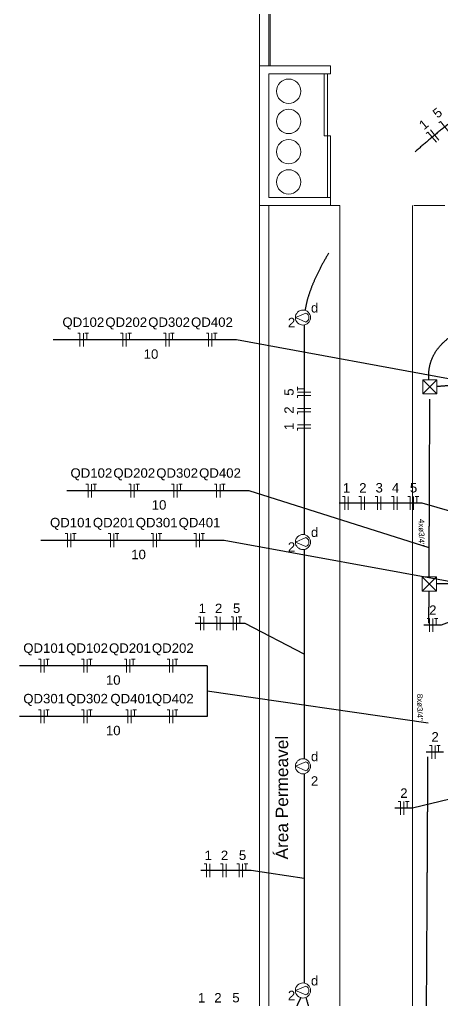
# Model space of a CAD drawing. Header units: inches. Extents: x -3 to 923, y -103 to 154.
# Drawn here: x 11.83 to 19.74, y 37.11 to 55.44 of the extents above; entities that cross this region are included whole.
import ezdxf

# ---------------------------------------------------------------- set-up
doc = ezdxf.new("R2010")
doc.units = ezdxf.units.IN
doc.header["$LTSCALE"] = 10
doc.header["$MEASUREMENT"] = 0
doc.linetypes.add('Dashed', pattern=[0.75, 0.5, -0.25])
for name, color, linetype, lineweight in [('BASE', 8, 'Continuous', 5), ('EL-Condutos', 4, 'Continuous', 30), ('EL-Fios', 9, 'Continuous', 20), ('EL-Pontos', 9, 'Continuous', 20), ('EL-Textos condutos', 7, 'Continuous', 20), ('EL-Textos fios', 2, 'Continuous', 30), ('EL-Textos pontos', 2, 'Continuous', 30), ('P-SIMBOL', 5, 'Continuous', 20), ('TEXTO', 2, 'Continuous', 20)]:
    doc.layers.add(name, color=color, linetype=linetype, lineweight=lineweight)
doc.styles.add('Arial', font='arial.ttf')

msp = doc.modelspace()

# ---------------------------------------------------------------- linework, layer by layer
at = {"layer": 'BASE'}
for p, q in [((16.3168, 54.5708), (16.3168, 83.6808)), ((16.4898, 54.5708), (16.4898, 83.5078)), ((16.5171, 54.5708), (16.5171, 83.5078)), ((16.3168, 51.9628), (16.3168, 54.5708)), ((16.3168, 51.9628), (16.3168, 54.5708)), ((16.3168, 54.5708), (17.6433, 54.5708)), ((17.6433, 54.4208), (17.6433, 54.5708)), ((16.4898, 52.1128), (16.4898, 54.4208)), ((16.4898, 54.4208), (17.6433, 54.4208)), ((16.4898, 52.1128), (17.6433, 52.1128)), ((17.6433, 51.9628), (17.6433, 52.1128)), ((16.3168, 51.9628), (16.3168, 35.1983)), ((16.3168, 51.9628), (17.6433, 51.9628)), ((17.8163, 51.9628), (16.4898, 51.9628)), ((16.4898, 51.9628), (16.4898, 35.1983)), ((17.8163, 51.9628), (17.8163, 35.1983)), ((19.7778, 51.9628), (19.2013, 51.9628))]:
    msp.add_line(p, q, dxfattribs=at)
for points in [[(17.5283, 53.2668), (17.5858, 53.2668), (17.5858, 54.4208), (17.5283, 54.4208), (17.5283, 53.2668)], [(17.5858, 52.1128), (17.6433, 52.1128), (17.6433, 53.2668), (17.5858, 53.2668), (17.5858, 52.1128)], [(17.8163, 35.1983), (16.4898, 35.1983), (16.4898, 51.9628), (17.8163, 51.9628), (17.8163, 35.1983)]]:
    msp.add_lwpolyline(points, close=True, dxfattribs=at)
for centre in [(16.8613, 54.0978), (16.8613, 53.5333), (16.8613, 52.9683), (16.8613, 52.4038)]:
    msp.add_circle(centre, 0.2273, dxfattribs=at)
at = {"layer": 'EL-Condutos', "linetype": 'Dashed'}
for points in [[(19.6863, 59.2154), (19.877, 59.0222), (20.0559, 58.8411), (20.2237, 58.6711), (20.3815, 58.5113), (20.5299, 58.361), (20.6699, 58.2192), (20.8022, 58.0852), (20.9277, 57.9581), (21.0473, 57.837), (21.1617, 57.7211), (21.2719, 57.6095), (21.3786, 57.5014), (21.4827, 57.396), (21.5851, 57.2924), (21.6865, 57.1897), (21.7878, 57.087), (21.8899, 56.9837), (21.9935, 56.8787), (22.0996, 56.7713), (22.2089, 56.6606), (22.3223, 56.5457), (22.4406, 56.4259), (22.5647, 56.3002), (22.6955, 56.1678), (22.8336, 56.0278), (22.9801, 55.8795), (23.1357, 55.722), (23.3012, 55.5543), (23.4776, 55.3757), (23.6655, 55.1854)], [(23.6612, 55.0553), (23.3726, 55.0425), (23.0815, 55.0086), (22.7888, 54.9546), (22.4952, 54.8816), (22.2015, 54.7908), (21.9085, 54.6833), (21.617, 54.5602), (21.3279, 54.4226), (21.0418, 54.2716), (20.7597, 54.1085), (20.4823, 53.9342), (20.2104, 53.7499), (19.9448, 53.5568), (19.6863, 53.3559), (19.4357, 53.1484), (19.1938, 52.9354), (18.9614, 52.718), (18.7393, 52.4974), (18.5282, 52.2746), (18.3291, 52.0507), (18.1427, 51.827), (17.9697, 51.6045), (17.8111, 51.3844), (17.6675, 51.1677), (17.5398, 50.9556), (17.4288, 50.7492), (17.3353, 50.5496), (17.26, 50.358), (17.2038, 50.1754), (17.1675, 50.0031)], [(19.4822, 48.7089), (19.4868, 48.895), (19.5278, 49.0649), (19.6032, 49.2193), (19.7105, 49.3588), (19.8477, 49.484), (20.0125, 49.5955), (20.2027, 49.694), (20.416, 49.7802), (20.6503, 49.8546), (20.9034, 49.9178), (21.173, 49.9706), (21.4569, 50.0135), (21.7528, 50.0471), (22.0587, 50.0722), (22.3722, 50.0892), (22.6911, 50.0989), (23.0133, 50.1019), (23.3364, 50.0988), (23.6584, 50.0903), (23.9769, 50.0769), (24.2898, 50.0593), (24.5947, 50.0381), (24.8896, 50.014), (25.1722, 49.9876), (25.4403, 49.9596), (25.6917, 49.9304), (25.924, 49.9009), (26.1352, 49.8715), (26.3231, 49.843), (26.4853, 49.816)], [(17.153, 49.731), (17.153, 49.5453), (17.153, 49.371), (17.153, 49.2072), (17.153, 49.0532), (17.153, 48.9081), (17.153, 48.7712), (17.153, 48.6416), (17.153, 48.5185), (17.153, 48.401), (17.153, 48.2885), (17.153, 48.18), (17.153, 48.0748), (17.153, 47.972), (17.153, 47.8709), (17.153, 47.7705), (17.153, 47.6702), (17.153, 47.5691), (17.153, 47.4663), (17.153, 47.3611), (17.153, 47.2526), (17.153, 47.1401), (17.153, 47.0226), (17.153, 46.8995), (17.153, 46.7699), (17.153, 46.633), (17.153, 46.4879), (17.153, 46.3339), (17.153, 46.1701), (17.153, 45.9958), (17.153, 45.8101)], [(19.6296, 48.5844), (19.8508, 48.6003), (20.0583, 48.6152), (20.2531, 48.6291), (20.4363, 48.6423), (20.6087, 48.6547), (20.7713, 48.6663), (20.9252, 48.6774), (21.0712, 48.6878), (21.2104, 48.6978), (21.3437, 48.7074), (21.4721, 48.7166), (21.5965, 48.7255), (21.718, 48.7342), (21.8375, 48.7428), (21.956, 48.7513), (22.0744, 48.7598), (22.1938, 48.7683), (22.315, 48.777), (22.4391, 48.7859), (22.567, 48.7951), (22.6998, 48.8046), (22.8383, 48.8146), (22.9836, 48.825), (23.1366, 48.836), (23.2982, 48.8476), (23.4696, 48.8599), (23.6516, 48.8729), (23.8451, 48.8868), (24.0513, 48.9016), (24.271, 48.9173)], [(19.4895, 45.0221), (19.4889, 45.1098), (19.4885, 45.1821), (19.4881, 45.241), (19.4878, 45.2882), (19.4875, 45.3255), (19.4873, 45.3548), (19.4872, 45.3779), (19.4871, 45.3965), (19.4871, 45.4124), (19.4872, 45.4276), (19.4873, 45.4437), (19.4875, 45.4627), (19.4877, 45.4862), (19.488, 45.5162), (19.4883, 45.5544), (19.4887, 45.6027), (19.4892, 45.6627), (19.4897, 45.7365), (19.4903, 45.8257), (19.4909, 45.9321), (19.4916, 46.0577), (19.4923, 46.2041), (19.4931, 46.3733), (19.4939, 46.5669), (19.4948, 46.7869), (19.4957, 47.035), (19.4967, 47.313), (19.4978, 47.6227), (19.4988, 47.9661), (19.5, 48.3447)], [(17.153, 45.5367), (17.153, 45.3512), (17.153, 45.177), (17.153, 45.0134), (17.153, 44.8596), (17.153, 44.7146), (17.153, 44.5779), (17.153, 44.4484), (17.153, 44.3254), (17.153, 44.2081), (17.153, 44.0957), (17.153, 43.9873), (17.153, 43.8822), (17.153, 43.7796), (17.153, 43.6785), (17.153, 43.5783), (17.153, 43.4781), (17.153, 43.377), (17.153, 43.2744), (17.153, 43.1693), (17.153, 43.0609), (17.153, 42.9485), (17.153, 42.8312), (17.153, 42.7082), (17.153, 42.5787), (17.153, 42.442), (17.153, 42.297), (17.153, 42.1432), (17.153, 41.9796), (17.153, 41.8054), (17.153, 41.6199)], [(19.4367, 36.66), (19.4393, 37.0752), (19.4419, 37.4797), (19.4443, 37.8733), (19.4466, 38.2562), (19.4488, 38.6286), (19.4508, 38.9905), (19.4528, 39.3419), (19.4548, 39.683), (19.4566, 40.0139), (19.4583, 40.3347), (19.46, 40.6453), (19.4617, 40.946), (19.4633, 41.2369), (19.4648, 41.5179), (19.4663, 41.7893), (19.4678, 42.051), (19.4692, 42.3032), (19.4706, 42.546), (19.472, 42.7794), (19.4734, 43.0036), (19.4748, 43.2186), (19.4762, 43.4245), (19.4776, 43.6215), (19.479, 43.8095), (19.4805, 43.9888), (19.482, 44.1593), (19.4835, 44.3212), (19.4851, 44.4746), (19.4867, 44.6195), (19.4884, 44.756)], [(21.6933, 44.89), (21.5911, 44.89), (21.4952, 44.89), (21.4051, 44.89), (21.3206, 44.89), (21.241, 44.89), (21.166, 44.89), (21.0952, 44.89), (21.0281, 44.89), (20.9643, 44.89), (20.9034, 44.89), (20.8449, 44.89), (20.7884, 44.89), (20.7335, 44.89), (20.6797, 44.89), (20.6266, 44.89), (20.5739, 44.89), (20.5209, 44.89), (20.4674, 44.89), (20.4129, 44.89), (20.357, 44.89), (20.2992, 44.89), (20.2391, 44.8899), (20.1763, 44.8899), (20.1103, 44.8899), (20.0407, 44.8899), (19.9671, 44.8899), (19.8891, 44.8899), (19.8062, 44.8899), (19.7179, 44.8899), (19.624, 44.8899)], [(17.153, 41.3467), (17.153, 41.1612), (17.153, 40.987), (17.153, 40.8234), (17.153, 40.6696), (17.153, 40.5246), (17.153, 40.3879), (17.153, 40.2584), (17.153, 40.1354), (17.153, 40.0181), (17.153, 39.9057), (17.153, 39.7973), (17.153, 39.6922), (17.153, 39.5896), (17.153, 39.4885), (17.153, 39.3883), (17.153, 39.2881), (17.153, 39.187), (17.153, 39.0844), (17.153, 38.9793), (17.153, 38.8709), (17.153, 38.7585), (17.153, 38.6412), (17.153, 38.5182), (17.153, 38.3887), (17.153, 38.252), (17.153, 38.107), (17.153, 37.9532), (17.153, 37.7896), (17.153, 37.6154), (17.153, 37.4299)], [(17.0862, 37.1588), (17.0655, 37.1159), (17.0449, 37.0727), (17.0246, 37.0291), (17.0045, 36.9851), (16.9846, 36.9405), (16.965, 36.8953), (16.9456, 36.8495), (16.9265, 36.803), (16.9077, 36.7557), (16.8892, 36.7075), (16.871, 36.6584), (16.8532, 36.6084), (16.8357, 36.5573), (16.8186, 36.5051), (16.8018, 36.4517), (16.7855, 36.3971), (16.7695, 36.3412), (16.754, 36.2839), (16.7389, 36.2252), (16.7242, 36.165), (16.71, 36.1033), (16.6963, 36.0399), (16.683, 35.9748), (16.6703, 35.908), (16.6581, 35.8394), (16.6464, 35.7689), (16.6353, 35.6964), (16.6247, 35.6219), (16.6147, 35.5453), (16.6052, 35.4666)], [(17.1844, 37.1624), (17.2232, 37.0242), (17.2652, 36.8939), (17.3099, 36.7708), (17.3568, 36.6537), (17.4055, 36.5417), (17.4554, 36.4339), (17.5059, 36.3293), (17.5567, 36.2269), (17.6072, 36.1258), (17.6568, 36.025), (17.7051, 35.9235), (17.7516, 35.8204), (17.7958, 35.7148), (17.837, 35.6056), (17.875, 35.4919), (17.909, 35.3727), (17.9387, 35.2471), (17.9635, 35.1141), (17.9829, 34.9727), (17.9964, 34.822), (18.0035, 34.661), (18.0037, 34.4888), (17.9965, 34.3044), (17.9813, 34.1068), (17.9577, 33.8951), (17.9251, 33.6683), (17.8831, 33.4254), (17.8312, 33.1655), (17.7687, 32.8876), (17.6953, 32.5908)]]:
    msp.add_spline(points, degree=3, dxfattribs=at)
at = {"layer": 'EL-Fios', "color": 5}
for p, q in [((19.666, 53.5046), (19.698, 53.5313)), ((19.8583, 53.3395), (19.698, 53.5313)), ((19.4316, 53.3087), (19.4635, 53.3354)), ((19.6239, 53.1436), (19.4635, 53.3354)), ((19.6718, 53.1836), (19.5115, 53.3755)), ((12.9192, 49.575), (12.9609, 49.575)), ((12.9609, 49.325), (12.9609, 49.575)), ((13.0234, 49.325), (13.0234, 49.575)), ((13.0526, 49.575), (13.1192, 49.575)), ((13.0859, 49.45), (13.0859, 49.575)), ((13.7208, 49.575), (13.7625, 49.575)), ((13.7625, 49.325), (13.7625, 49.575)), ((13.825, 49.325), (13.825, 49.575)), ((13.8541, 49.575), (13.9208, 49.575)), ((13.8875, 49.45), (13.8875, 49.575)), ((14.5224, 49.575), (14.564, 49.575)), ((14.564, 49.325), (14.564, 49.575)), ((14.6265, 49.325), (14.6265, 49.575)), ((14.6557, 49.575), (14.7224, 49.575)), ((14.689, 49.45), (14.689, 49.575)), ((15.3239, 49.575), (15.3656, 49.575)), ((15.3656, 49.325), (15.3656, 49.575)), ((15.4281, 49.325), (15.4281, 49.575)), ((15.4573, 49.575), (15.5239, 49.575)), ((15.4906, 49.45), (15.4906, 49.575)), ((17.028, 48.5046), (17.028, 48.5712)), ((17.153, 48.5379), (17.028, 48.5379)), ((17.278, 48.4754), (17.028, 48.4754)), ((17.278, 48.4129), (17.028, 48.4129)), ((17.028, 48.3712), (17.028, 48.4129)), ((17.278, 48.1698), (17.028, 48.1698)), ((17.278, 48.1073), (17.028, 48.1073)), ((17.028, 48.0657), (17.028, 48.1073)), ((17.278, 47.8643), (17.028, 47.8643)), ((17.278, 47.8018), (17.028, 47.8018)), ((17.028, 47.7601), (17.028, 47.8018)), ((13.0694, 46.7563), (13.1111, 46.7563)), ((13.1111, 46.5063), (13.1111, 46.7563)), ((13.1736, 46.5063), (13.1736, 46.7563)), ((13.2027, 46.7563), (13.2694, 46.7563)), ((13.2361, 46.6313), (13.2361, 46.7563)), ((13.871, 46.7563), (13.9126, 46.7563)), ((13.9126, 46.5063), (13.9126, 46.7563)), ((13.9751, 46.5063), (13.9751, 46.7563)), ((14.0043, 46.7563), (14.071, 46.7563)), ((14.0376, 46.6313), (14.0376, 46.7563)), ((14.6725, 46.7563), (14.7142, 46.7563)), ((14.7142, 46.5063), (14.7142, 46.7563)), ((14.7767, 46.5063), (14.7767, 46.7563)), ((14.8059, 46.7563), (14.8725, 46.7563)), ((14.8392, 46.6313), (14.8392, 46.7563)), ((15.4741, 46.7563), (15.5157, 46.7563)), ((15.5157, 46.5063), (15.5157, 46.7563)), ((15.5782, 46.5063), (15.5782, 46.7563)), ((15.6074, 46.7563), (15.6741, 46.7563)), ((15.6407, 46.6313), (15.6407, 46.7563)), ((17.8698, 46.5269), (17.9115, 46.5269)), ((17.9115, 46.2769), (17.9115, 46.5269)), ((17.974, 46.2769), (17.974, 46.5269)), ((18.1754, 46.5269), (18.2171, 46.5269)), ((18.2171, 46.2769), (18.2171, 46.5269)), ((18.2796, 46.2769), (18.2796, 46.5269)), ((18.4809, 46.5269), (18.5226, 46.5269)), ((18.5226, 46.2769), (18.5226, 46.5269)), ((18.5851, 46.2769), (18.5851, 46.5269)), ((18.7865, 46.5269), (18.8282, 46.5269)), ((18.8282, 46.2769), (18.8282, 46.5269)), ((18.8907, 46.2769), (18.8907, 46.5269)), ((19.092, 46.5269), (19.1337, 46.5269)), ((19.1337, 46.2769), (19.1337, 46.5269)), ((19.1962, 46.2769), (19.1962, 46.5269)), ((19.2254, 46.5269), (19.292, 46.5269)), ((19.2587, 46.4019), (19.2587, 46.5269)), ((12.6865, 45.8304), (12.7282, 45.8304)), ((12.7282, 45.5804), (12.7282, 45.8304)), ((12.7907, 45.5804), (12.7907, 45.8304)), ((12.8198, 45.8304), (12.8865, 45.8304)), ((12.8532, 45.7054), (12.8532, 45.8304)), ((13.4881, 45.8304), (13.5297, 45.8304)), ((13.5297, 45.5804), (13.5297, 45.8304)), ((13.5922, 45.5804), (13.5922, 45.8304)), ((13.6214, 45.8304), (13.6881, 45.8304)), ((13.6547, 45.7054), (13.6547, 45.8304)), ((14.2896, 45.8304), (14.3313, 45.8304)), ((14.3313, 45.5804), (14.3313, 45.8304)), ((14.3938, 45.5804), (14.3938, 45.8304)), ((14.423, 45.8304), (14.4896, 45.8304)), ((14.4563, 45.7054), (14.4563, 45.8304)), ((15.0912, 45.8304), (15.1328, 45.8304)), ((15.1328, 45.5804), (15.1328, 45.8304)), ((15.1953, 45.5804), (15.1953, 45.8304)), ((15.2245, 45.8304), (15.2912, 45.8304)), ((15.2578, 45.7054), (15.2578, 45.8304)), ((15.1738, 44.2761), (15.2155, 44.2761)), ((15.2155, 44.0261), (15.2155, 44.2761)), ((15.278, 44.0261), (15.278, 44.2761)), ((15.4794, 44.2761), (15.521, 44.2761)), ((15.521, 44.0261), (15.521, 44.2761)), ((15.5835, 44.0261), (15.5835, 44.2761)), ((15.7849, 44.2761), (15.8266, 44.2761)), ((15.8266, 44.0261), (15.8266, 44.2761)), ((15.8891, 44.0261), (15.8891, 44.2761)), ((15.9182, 44.2761), (15.9849, 44.2761)), ((15.9516, 44.1511), (15.9516, 44.2761)), ((19.4519, 44.2434), (19.4936, 44.2434)), ((19.4936, 43.9934), (19.4936, 44.2434)), ((19.5561, 43.9934), (19.5561, 44.2434)), ((19.5853, 44.2434), (19.6519, 44.2434)), ((19.6186, 44.1184), (19.6186, 44.2434)), ((12.1869, 43.4847), (12.2286, 43.4847)), ((12.2286, 43.2347), (12.2286, 43.4847)), ((12.2911, 43.2347), (12.2911, 43.4847)), ((12.3203, 43.4847), (12.3869, 43.4847)), ((12.3536, 43.3597), (12.3536, 43.4847)), ((12.9885, 43.4847), (13.0302, 43.4847)), ((13.0302, 43.2347), (13.0302, 43.4847)), ((13.0927, 43.2347), (13.0927, 43.4847)), ((13.1218, 43.4847), (13.1885, 43.4847)), ((13.1552, 43.3597), (13.1552, 43.4847)), ((13.7901, 43.4847), (13.8317, 43.4847)), ((13.8317, 43.2347), (13.8317, 43.4847)), ((13.8942, 43.2347), (13.8942, 43.4847)), ((13.9234, 43.4847), (13.9901, 43.4847)), ((13.9567, 43.3597), (13.9567, 43.4847)), ((14.5916, 43.4847), (14.6333, 43.4847)), ((14.6333, 43.2347), (14.6333, 43.4847)), ((14.6958, 43.2347), (14.6958, 43.4847)), ((14.7249, 43.4847), (14.7916, 43.4847)), ((14.7583, 43.3597), (14.7583, 43.4847)), ((12.1869, 42.5409), (12.2286, 42.5409)), ((12.2286, 42.2909), (12.2286, 42.5409)), ((12.2911, 42.2909), (12.2911, 42.5409)), ((12.3203, 42.5409), (12.3869, 42.5409)), ((12.3536, 42.4159), (12.3536, 42.5409)), ((12.9885, 42.5409), (13.0302, 42.5409)), ((13.0302, 42.2909), (13.0302, 42.5409)), ((13.0927, 42.2909), (13.0927, 42.5409)), ((13.1218, 42.5409), (13.1885, 42.5409)), ((13.1552, 42.4159), (13.1552, 42.5409)), ((13.8158, 42.5409), (13.8575, 42.5409)), ((13.8575, 42.2909), (13.8575, 42.5409)), ((13.92, 42.2909), (13.92, 42.5409)), ((13.9492, 42.5409), (14.0158, 42.5409)), ((13.9825, 42.4159), (13.9825, 42.5409)), ((14.5916, 42.5409), (14.6333, 42.5409)), ((14.6333, 42.2909), (14.6333, 42.5409)), ((14.6958, 42.2909), (14.6958, 42.5409)), ((14.7249, 42.5409), (14.7916, 42.5409)), ((14.7583, 42.4159), (14.7583, 42.5409)), ((19.4951, 41.875), (19.5367, 41.875)), ((19.5367, 41.625), (19.5367, 41.875)), ((19.5992, 41.625), (19.5992, 41.875)), ((19.6284, 41.875), (19.6951, 41.875)), ((19.6617, 41.75), (19.6617, 41.875)), ((18.9112, 40.8235), (18.9528, 40.8235)), ((18.9528, 40.5735), (18.9528, 40.8235)), ((19.0153, 40.5735), (19.0153, 40.8235)), ((19.0445, 40.8235), (19.1112, 40.8235)), ((19.0778, 40.6985), (19.0778, 40.8235)), ((15.2846, 39.661), (15.3262, 39.661)), ((15.3262, 39.411), (15.3262, 39.661)), ((15.3887, 39.411), (15.3887, 39.661)), ((15.5901, 39.661), (15.6318, 39.661)), ((15.6318, 39.411), (15.6318, 39.661)), ((15.6943, 39.411), (15.6943, 39.661)), ((15.8957, 39.661), (15.9373, 39.661)), ((15.9373, 39.411), (15.9373, 39.661)), ((15.9998, 39.411), (15.9998, 39.661)), ((16.029, 39.661), (16.0957, 39.661)), ((16.0623, 39.536), (16.0623, 39.661))]:
    msp.add_line(p, q, dxfattribs=at)
at = {"layer": 'EL-Pontos'}
for p, q in [((17.8163, 51.9628), (16.4898, 51.9628)), ((19.1737, 35.1983), (19.1737, 51.9628))]:
    msp.add_line(p, q, dxfattribs=at)
at = {"layer": 'EL-Textos fios', "color": 3}
for p, q in [((15.8871, 49.45), (12.4614, 49.45)), ((20.3285, 48.6346), (15.8871, 49.45)), ((16.1238, 46.6313), (12.7146, 46.6313)), ((19.4884, 45.563), (16.1238, 46.6313)), ((19.3545, 46.4019), (17.8073, 46.4019)), ((22.626, 45.4375), (19.3545, 46.4019)), ((15.6543, 45.7054), (12.2287, 45.7054)), ((20.0958, 44.8899), (15.6543, 45.7054)), ((19.9097, 44.1944), (19.7144, 44.1184)), ((16.0474, 44.1511), (15.1113, 44.1511)), ((17.153, 43.5783), (16.0474, 44.1511)), ((19.7144, 44.1184), (19.3894, 44.1184)), ((15.3375, 43.3597), (11.8321, 43.3597)), ((15.3375, 43.3597), (15.3375, 42.4159)), ((19.4691, 42.2867), (15.3375, 42.8878)), ((15.3375, 42.4159), (11.8321, 42.4159)), ((19.7576, 41.75), (19.4326, 41.75)), ((19.8765, 40.8705), (19.1737, 40.6985)), ((19.1737, 40.6985), (18.8487, 40.6985)), ((16.1582, 39.536), (15.2221, 39.536)), ((17.153, 39.3883), (16.1582, 39.536))]:
    msp.add_line(p, q, dxfattribs=at)
at = {"layer": 'P-SIMBOL'}
for p, q in [((16.9876, 49.868), (17.1836, 49.9504)), ((17.1836, 49.7851), (16.9876, 49.8676)), ((19.3681, 48.7077), (19.6331, 48.7077)), ((19.3681, 48.7077), (19.3681, 48.4427)), ((19.3681, 48.7077), (19.6331, 48.4427)), ((19.6331, 48.7077), (19.3681, 48.4427)), ((19.6331, 48.7077), (19.6331, 48.4427)), ((19.3681, 48.4427), (19.6331, 48.4427)), ((16.9876, 45.6735), (17.1836, 45.7559)), ((17.1836, 45.5907), (16.9876, 45.6732)), ((19.3577, 45.0224), (19.6227, 45.0224)), ((19.3577, 45.0224), (19.3577, 44.7574)), ((19.3577, 45.0224), (19.6227, 44.7574)), ((19.6227, 45.0224), (19.3577, 44.7574)), ((19.6227, 45.0224), (19.6227, 44.7574)), ((19.3577, 44.7574), (19.6227, 44.7574)), ((16.9876, 41.4835), (17.1836, 41.5659)), ((17.1836, 41.4007), (16.9876, 41.4832)), ((16.9876, 37.2935), (17.1836, 37.3759)), ((17.1836, 37.2106), (16.9876, 37.2931))]:
    msp.add_line(p, q, dxfattribs=at)
for centre in [(17.1286, 49.868), (17.1286, 45.6735), (17.1286, 41.4835), (17.1286, 37.2935)]:
    msp.add_circle(centre, 0.1412, dxfattribs=at)
for centre in [(17.153, 49.8678), (17.153, 45.6733), (17.153, 41.4833), (17.153, 37.2933)]:
    msp.add_arc(centre, 0.0881, 290.315, 69.6852, dxfattribs=at)

# ---------------------------------------------------------------- texts
at = {"layer": 'EL-Textos condutos', "color": 2, "char_height": 0.1059, "width": 0.247748, "attachment_point": 8, "rotation": 270.169, "line_spacing_factor": 0.798, "style": 'Arial'}
for s, insert in [('4xø3/4"', (19.2913, 45.8541)), ('8xø3/4"', (19.2611, 42.585))]:
    msp.add_mtext(s, dxfattribs=dict(at, insert=insert))
at = {"layer": 'EL-Textos fios', "color": 3, "char_height": 0.1765, "width": 0.150872, "attachment_point": 8, "line_spacing_factor": 0.798, "style": 'Arial'}
for s, insert, rotation in [('5', (19.7004, 53.6255), 39.885), ('1', (19.4424, 53.4095), 39.885), ('5', (16.9575, 48.4753), 90), ('2', (16.9575, 48.1388), 90), ('1', (16.9575, 47.8333), 90)]:
    msp.add_mtext(s, dxfattribs=dict(at, insert=insert, rotation=rotation))
at = {"layer": 'EL-Textos fios', "color": 3, "char_height": 0.1765, "attachment_point": 8, "line_spacing_factor": 0.798, "style": 'Arial'}
for s, insert, width in [('QD102', (13.0234, 49.6455), 0.858913), ('QD202', (13.8249, 49.6455), 0.858913), ('QD302', (14.6264, 49.6455), 0.858913), ('QD402', (15.4279, 49.6455), 0.858913), ('10', (14.2884, 49.0955), 0.301744), ('QD102', (13.1736, 46.8268), 0.858913), ('QD202', (13.9751, 46.8268), 0.858913), ('QD302', (14.7766, 46.8268), 0.858913), ('QD402', (15.5781, 46.8268), 0.858913), ('1', (17.9429, 46.5977), 0.150872), ('2', (18.2484, 46.5977), 0.150872), ('3', (18.5539, 46.5977), 0.150872), ('4', (18.8594, 46.5977), 0.150872), ('5', (19.1964, 46.5977), 0.150872), ('10', (14.4386, 46.2768), 0.301744), ('QD101', (12.7907, 45.9009), 0.858913), ('QD201', (13.5922, 45.9009), 0.858913), ('QD301', (14.3937, 45.9009), 0.858913), ('QD401', (15.1952, 45.9009), 0.858913), ('10', (14.0557, 45.3509), 0.301744), ('1', (15.2468, 44.3465), 0.150872), ('2', (15.5523, 44.3465), 0.150872), ('5', (15.8893, 44.3465), 0.150872), ('2', (19.5563, 44.314), 0.150872), ('QD101', (12.2908, 43.5551), 0.858913), ('QD102', (13.0928, 43.5551), 0.858913), ('QD201', (13.8943, 43.5551), 0.858913), ('QD202', (14.6958, 43.5551), 0.858913), ('10', (13.5819, 43.0051), 0.301744), ('QD301', (12.2908, 42.6113), 0.858913), ('QD302', (13.0928, 42.6113), 0.858913), ('QD401', (13.9197, 42.6113), 0.858913), ('QD402', (14.6959, 42.6113), 0.858913), ('10', (13.5819, 42.0613), 0.301744), ('2', (19.5993, 41.9455), 0.150872), ('2', (19.0153, 40.894), 0.150872), ('1', (15.3573, 39.7315), 0.150872), ('2', (15.6628, 39.7315), 0.150872), ('5', (15.9998, 39.7315), 0.150872), ('1', (15.2338, 37.0695), 0.150872), ('2', (15.5393, 37.0695), 0.150872), ('5', (15.8763, 37.0695), 0.150872)]:
    msp.add_mtext(s, dxfattribs=dict(at, insert=insert, width=width))
at = {"layer": 'EL-Textos pontos', "color": 2, "char_height": 0.1765, "width": 0.150872, "attachment_point": 8, "line_spacing_factor": 0.798, "style": 'Arial'}
for s, insert in [('d', (17.3468, 49.9605)), ('2', (16.9153, 49.687)), ('d', (17.3468, 45.766)), ('2', (16.9153, 45.4925)), ('d', (17.3468, 41.576)), ('2', (17.3457, 41.1206)), ('d', (17.3468, 37.386)), ('2', (16.9153, 37.1125))]:
    msp.add_mtext(s, dxfattribs=dict(at, insert=insert))
at = {"layer": 'TEXTO', "insert": (16.8548, 40.8975), "char_height": 0.230761, "width": 2.536715, "attachment_point": 8, "rotation": 90, "line_spacing_factor": 0.798, "style": 'Arial'}
msp.add_mtext('Área Permeavel', dxfattribs=at)

doc.saveas('drawing.dxf')
